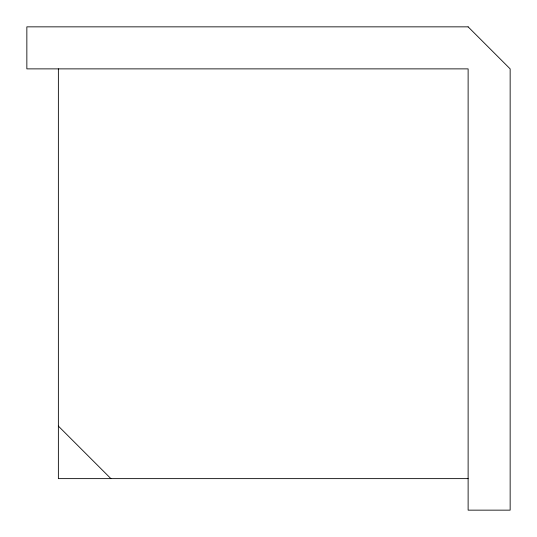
<?xml version="1.0" encoding="UTF-8"?>
<svg xmlns="http://www.w3.org/2000/svg" width="537" height="537" viewBox="0 0 537 537"><rect width="100%" height="100%" fill="white"/><g stroke="black" fill="none" stroke-linecap="round" stroke-linejoin="round"><path stroke-width="0.81" d="M468.123 478.628L58.372 478.628L58.372 68.877M58.372 426.096L110.904 478.628M468.123 26.85L26.85 26.85L26.85 68.877L468.123 68.877L468.123 510.15L510.15 510.15L510.15 68.877L468.123 26.85"/></g></svg>
